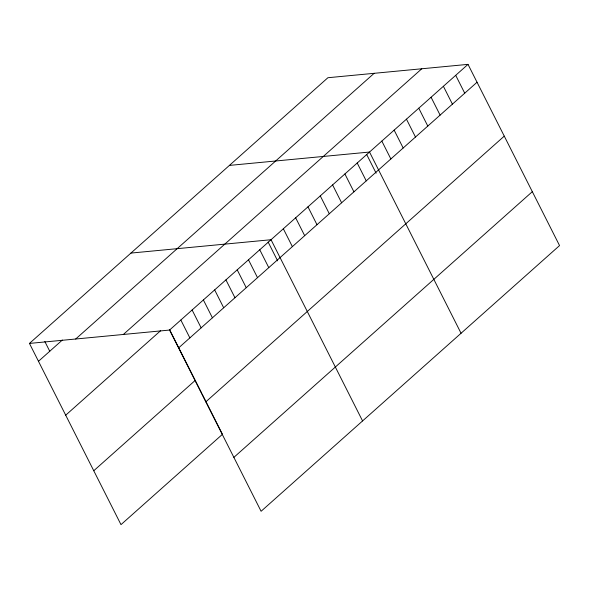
<?xml version="1.0" encoding="UTF-8"?>
<svg xmlns="http://www.w3.org/2000/svg" width="589" height="589" viewBox="0 0 589 589"><rect width="100%" height="100%" fill="white"/><g stroke="black" fill="none" stroke-linecap="round" stroke-linejoin="round"><path stroke-width="0.88" d="M29.45 343.424L327.904 77.726L468.012 64.363L559.55 245.576L261.096 511.274L169.558 330.061L29.45 343.424L120.988 524.637L222.458 434.299L202.042 393.872M38.476 361.293L62.353 340.037M75.686 339.014L374.14 73.316M123.322 334.471L421.776 68.773M65.703 415.193L160.547 330.76M169.558 330.061L468.012 64.363M178.585 347.93L477.038 82.232M93.761 470.736L195.231 380.398M205.819 401.838L504.265 136.133M233.87 457.373L532.323 191.675M229.416 165.406L369.524 152.043L461.062 333.256M130.92 253.086L271.036 239.723L362.574 420.936M455.702 75.326L464.728 93.195M443.392 86.281L452.418 104.15M431.082 97.244L440.108 115.113M418.772 108.207L427.798 126.075M406.454 119.162L415.481 137.031M394.144 130.125L403.171 147.994M381.834 141.088L390.86 158.956M366.63 154.399L376.121 173.181M357.214 163.006L366.24 180.875M344.904 173.961L353.93 191.83M332.594 184.924L341.62 202.793M320.276 195.887L329.303 213.755M307.966 206.842L316.992 224.711M295.656 217.805L304.682 235.674M283.346 228.768L292.372 246.636M268.142 242.079L277.633 260.861M259.764 249.765L268.783 267.634M248.484 259.801L257.511 277.669M237.212 269.836L246.239 287.704M225.933 279.878L234.959 297.747M214.661 289.913L223.687 307.782M203.389 299.948L212.415 317.817M192.11 309.991L201.136 327.859M180.838 320.026L189.864 337.895M169.654 329.759L201.637 393.077M44.83 341.51L49.748 351.258"/></g></svg>
